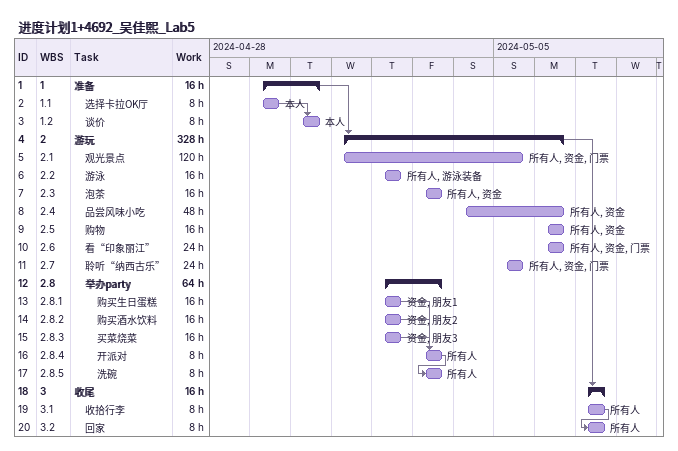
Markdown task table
进度计划1+4692_吴佳熙_Lab5

| ID | WBS | Task | Start | Finish | Predecessors | Resources | Work (h) |
|---|---|---|---|---|---|---|---|
| 1 | 1 | **准备** | 2024-04-29 | 2024-04-30 |  |  | 16 |
| 2 | 1.1 | 选择卡拉OK厅 | 2024-04-29 | 2024-04-29 |  | 本人 | 8 |
| 3 | 1.2 | 谈价 | 2024-04-30 | 2024-04-30 | 2 | 本人 | 8 |
| 4 | 2 | **游玩** | 2024-05-01 | 2024-05-06 | 1 |  | 328 |
| 5 | 2.1 | 观光景点 | 2024-05-01 | 2024-05-05 |  | 所有人, 资金, 门票 | 120 |
| 6 | 2.2 | 游泳 | 2024-05-02 | 2024-05-02 |  | 所有人, 游泳装备 | 16 |
| 7 | 2.3 | 泡茶 | 2024-05-03 | 2024-05-03 |  | 所有人, 资金 | 16 |
| 8 | 2.4 | 品尝风味小吃 | 2024-05-04 | 2024-05-06 |  | 所有人, 资金 | 48 |
| 9 | 2.5 | 购物 | 2024-05-06 | 2024-05-06 |  | 所有人, 资金 | 16 |
| 10 | 2.6 | 看“印象丽江” | 2024-05-06 | 2024-05-06 |  | 所有人, 资金, 门票 | 24 |
| 11 | 2.7 | 聆听“纳西古乐” | 2024-05-05 | 2024-05-05 |  | 所有人, 资金, 门票 | 24 |
| 12 | 2.8 | **举办party** | 2024-05-02 | 2024-05-03 |  |  | 64 |
| 13 | 2.8.1 | 购买生日蛋糕 | 2024-05-02 | 2024-05-02 |  | 资金, 朋友1 | 16 |
| 14 | 2.8.2 | 购买酒水饮料 | 2024-05-02 | 2024-05-02 |  | 资金, 朋友2 | 16 |
| 15 | 2.8.3 | 买菜烧菜 | 2024-05-02 | 2024-05-02 |  | 资金, 朋友3 | 16 |
| 16 | 2.8.4 | 开派对 | 2024-05-03 | 2024-05-03 | 13, 14, 15 | 所有人 | 8 |
| 17 | 2.8.5 | 洗碗 | 2024-05-03 | 2024-05-03 | 16 | 所有人 | 8 |
| 18 | 3 | **收尾** | 2024-05-07 | 2024-05-07 | 4 |  | 16 |
| 19 | 3.1 | 收拾行李 | 2024-05-07 | 2024-05-07 |  | 所有人 | 8 |
| 20 | 3.2 | 回家 | 2024-05-07 | 2024-05-07 | 19 | 所有人 | 8 |
